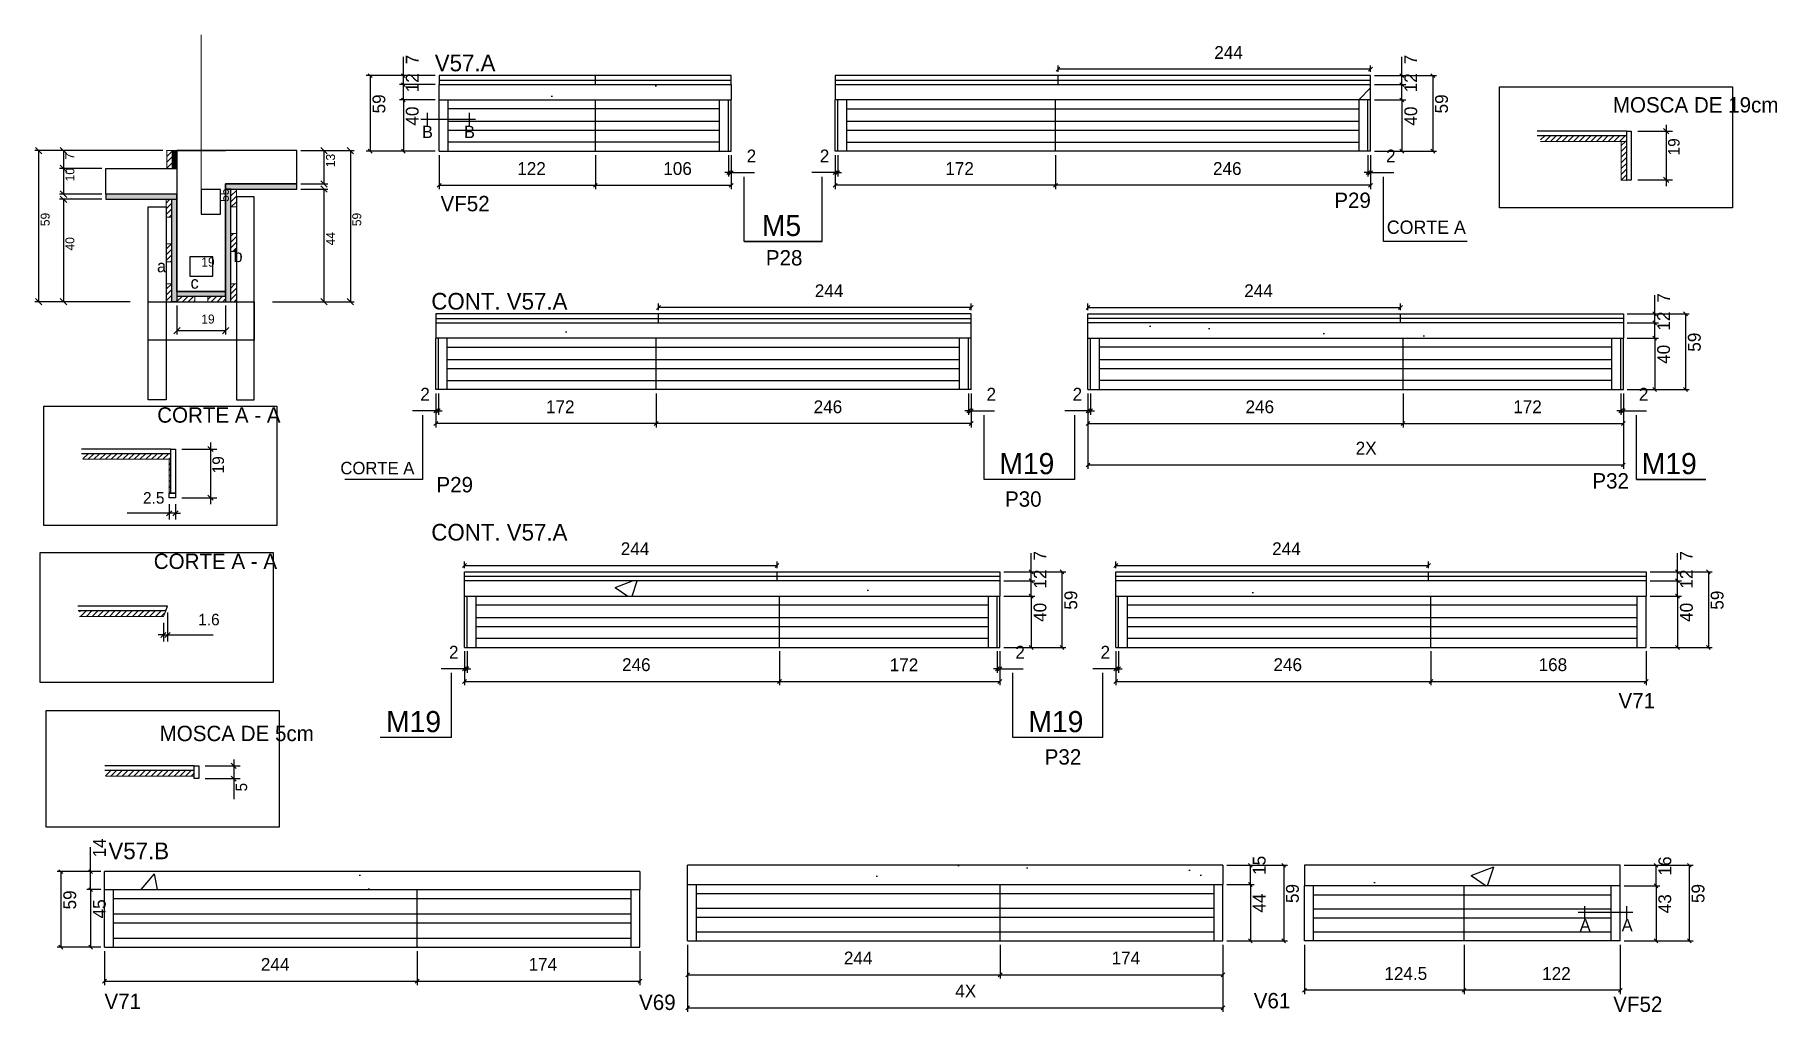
# Model space of a CAD drawing. Header units: metres. Extents: x 4263 to 5623, y 6482 to 7245.
import ezdxf

# ---------------------------------------------------------------- set-up
doc = ezdxf.new("R2010")
doc.units = ezdxf.units.M
for name, color, linetype in [('00 - FELIPE', 7, 'Continuous'), ('5', 7, 'Continuous'), ('CONCRETO', 7, 'Continuous'), ('COTA', 7, 'Continuous'), ('Cota Seção (2x)', 7, 'Continuous'), ('Cotas', 7, 'Continuous'), ('detalhes', 7, 'Continuous'), ('Hachura', 7, 'Continuous'), ('Madeira', 7, 'Continuous'), ('NOMENCLATURA', 7, 'Continuous'), ('Painéis', 7, 'Continuous'), ('SARR_2.2x7', 7, 'Continuous'), ('SARR_3.5x7', 7, 'Continuous'), ('TEXTO PILAR', 7, 'Continuous'), ('Texto Seção', 7, 'Continuous')]:
    doc.layers.add(name, color=color, linetype=linetype)

msp = doc.modelspace()

# ---------------------------------------------------------------- hatches: boundary and pattern name
at = {"layer": 'COTA'}
h = msp.add_hatch(dxfattribs=at)
h.set_pattern_fill('AR-CONC')
h.paths.add_polyline_path([(4806.4, 7205.7), (4578.4, 7205.7), (4578.4, 7193.7), (4806.4, 7193.7), (4806.4, 7205.7)])
h = msp.add_hatch(dxfattribs=at)
h.set_pattern_fill('AR-CONC')
h.paths.add_polyline_path([(4887.6, 7205.7), (5305.6, 7205.7), (5305.6, 7193.7), (4887.6, 7193.7), (4887.6, 7205.7)])
h = msp.add_hatch(dxfattribs=at)
h.set_pattern_fill('AR-CONC')
h.paths.add_polyline_path([(4575.8, 7019.7), (4993.8, 7019.7), (4993.8, 7007.7), (4575.8, 7007.7), (4575.8, 7019.7)])
h = msp.add_hatch(dxfattribs=at)
h.set_pattern_fill('AR-CONC')
h.paths.add_polyline_path([(5503, 7019.7), (5085, 7019.7), (5085, 7007.7), (5503, 7007.7), (5503, 7019.7)])
h = msp.add_hatch(dxfattribs=at)
h.set_pattern_fill('AR-CONC')
h.paths.add_polyline_path([(5016.2, 6818.3), (4598.2, 6818.3), (4598.2, 6806.3), (5016.2, 6806.3), (5016.2, 6818.3)])
h = msp.add_hatch(dxfattribs=at)
h.set_pattern_fill('AR-CONC')
h.paths.add_polyline_path([(5520.8, 6818.3), (5106.8, 6818.3), (5106.8, 6806.3), (5520.8, 6806.3), (5520.8, 6818.3)])
h = msp.add_hatch(dxfattribs=at)
h.set_pattern_fill('AR-CONC')
h.paths.add_polyline_path([(4735.2, 6591.3), (4317.2, 6591.3), (4317.2, 6577.3), (4735.2, 6577.3), (4735.2, 6591.3)])
h = msp.add_hatch(dxfattribs=at)
h.set_pattern_fill('AR-CONC')
h.paths.add_polyline_path([(5190.4, 6596.3), (4772.4, 6596.3), (4772.4, 6581.3), (5190.4, 6581.3), (5190.4, 6596.3)])
h = msp.add_hatch(dxfattribs=at)
h.set_pattern_fill('AR-CONC')
h.paths.add_polyline_path([(5254.1, 6596.3), (5500.6, 6596.3), (5500.6, 6580.3), (5254.1, 6580.3), (5254.1, 6596.3)])
at = {"layer": 'Hachura'}
h = msp.add_hatch(dxfattribs=at)
h.set_pattern_fill('ANSI31')
h.paths.add_polyline_path([(5438.3, 7165.8), (5438.3, 7161.4), (5505.6, 7161.4), (5505.6, 7165.8), (5438.3, 7165.8)])
h = msp.add_hatch(dxfattribs=at)
h.set_pattern_fill('ANSI31')
h.paths.add_polyline_path([(5505.6, 7161.4), (5501.2, 7161.4), (5501.2, 7131), (5505.6, 7131), (5505.6, 7161.4)])
h = msp.add_hatch(dxfattribs=at)
h.set_pattern_fill('ANSI31')
h.paths.add_polyline_path([(4365.7, 7140.2), (4370.1, 7140.2), (4370.1, 7154.2), (4365.7, 7154.2), (4365.7, 7140.2)])
h = msp.add_hatch(color=7, dxfattribs=at)
h.dxf.hatch_style = 1
h.paths.add_polyline_path([(4370.1, 7154.2), (4373.7, 7154.2), (4373.7, 7140.2), (4370.1, 7140.2), (4370.1, 7154.2)])
h = msp.add_hatch(color=7, dxfattribs=at)
h.dxf.hatch_style = 1
h.paths.add_polyline_path([(4467.3, 7124.2), (4467.3, 7128.2), (4411.7, 7128.2), (4411.7, 7124.2), (4467.3, 7124.2)])
h = msp.add_hatch(color=7, dxfattribs=at)
h.dxf.hatch_style = 1
h.paths.add_polyline_path([(4373.7, 7116.2), (4373.7, 7120.2), (4318.1, 7120.2), (4318.1, 7116.2), (4373.7, 7116.2)])
h = msp.add_hatch(dxfattribs=at)
h.set_pattern_fill('ANSI31')
h.paths.add_polyline_path([(4365.3, 7102.2), (4369.7, 7102.2), (4369.7, 7116.2), (4365.3, 7116.2), (4365.3, 7102.2)])
h = msp.add_hatch(color=7, dxfattribs=at)
h.dxf.hatch_style = 1
h.paths.add_polyline_path([(4373.7, 7116.2), (4369.7, 7116.2), (4369.7, 7036.2), (4373.7, 7036.2), (4373.7, 7116.2)])
h = msp.add_hatch(color=7, dxfattribs=at)
h.dxf.hatch_style = 1
h.paths.add_polyline_path([(4415.7, 7124.2), (4411.7, 7124.2), (4411.7, 7036.2), (4415.7, 7036.2), (4415.7, 7124.2)])
h = msp.add_hatch(dxfattribs=at)
h.set_pattern_fill('ANSI31')
h.paths.add_polyline_path([(4420.1, 7110.2), (4415.7, 7110.2), (4415.7, 7124.2), (4420.1, 7124.2), (4420.1, 7110.2)])
h = msp.add_hatch(dxfattribs=at)
h.set_pattern_fill('ANSI31')
h.paths.add_polyline_path([(4420.1, 7075.4), (4415.7, 7075.4), (4415.7, 7089.4), (4420.1, 7089.4), (4420.1, 7075.4)])
h = msp.add_hatch(dxfattribs=at)
h.set_pattern_fill('ANSI31')
h.paths.add_polyline_path([(4365.3, 7067.4), (4369.7, 7067.4), (4369.7, 7081.4), (4365.3, 7081.4), (4365.3, 7067.4)])
h = msp.add_hatch(dxfattribs=at)
h.set_pattern_fill('ANSI31')
h.paths.add_polyline_path([(4365.3, 7036.2), (4369.7, 7036.2), (4369.7, 7050.2), (4365.3, 7050.2), (4365.3, 7036.2)])
h = msp.add_hatch(dxfattribs=at)
h.set_pattern_fill('ANSI31')
h.paths.add_polyline_path([(4420.1, 7036.2), (4415.7, 7036.2), (4415.7, 7050.2), (4420.1, 7050.2), (4420.1, 7036.2)])
h = msp.add_hatch(color=7, dxfattribs=at)
h.dxf.hatch_style = 1
h.paths.add_polyline_path([(4411.7, 7040.6), (4411.7, 7044.2), (4373.7, 7044.2), (4373.7, 7040.6), (4411.7, 7040.6)])
h = msp.add_hatch(dxfattribs=at)
h.set_pattern_fill('ANSI31')
h.paths.add_polyline_path([(4373.7, 7036.2), (4373.7, 7040.6), (4387.7, 7040.6), (4387.7, 7036.2), (4373.7, 7036.2)])
h = msp.add_hatch(dxfattribs=at)
h.set_pattern_fill('ANSI31')
h.paths.add_polyline_path([(4411.7, 7036.2), (4411.7, 7040.6), (4397.7, 7040.6), (4397.7, 7036.2), (4411.7, 7036.2)])
h = msp.add_hatch(dxfattribs=at)
h.set_pattern_fill('ANSI31')
h.paths.add_polyline_path([(4300.3, 6917.6), (4300.3, 6913.2), (4369, 6913.2), (4369, 6917.6), (4300.3, 6917.6)])
h = msp.add_hatch(dxfattribs=at)
h.set_pattern_fill('ANSI31')
h.paths.add_polyline_path([(4369, 6913.2), (4367.6, 6913.2), (4367.6, 6886.8), (4369, 6886.8), (4369, 6913.2)])
h = msp.add_hatch(dxfattribs=at)
h.set_pattern_fill('ANSI31')
h.paths.add_polyline_path([(4364.9, 6794.9), (4363.1, 6790.5), (4297.7, 6790.5), (4297.7, 6794.9), (4364.9, 6794.9)])
h = msp.add_hatch(dxfattribs=at)
h.set_pattern_fill('ANSI31')
h.paths.add_polyline_path([(4317.8, 6670.3), (4317.8, 6665.9), (4387.1, 6665.9), (4387.1, 6670.3), (4317.8, 6670.3)])

# ---------------------------------------------------------------- linework, layer by layer
at = {"layer": '00 - FELIPE', "color": 4, "lineweight": 25}
for p, q in [((5085, 6964.7), (5085, 6905.8)), ((5503, 6964.7), (5503, 6905.8)), ((5085, 6908.8), (5503, 6908.8))]:
    msp.add_line(p, q, dxfattribs=at)
at = {"layer": '00 - FELIPE', "color": 0, "lineweight": 25}
for p, q in [((5086.5, 6910.3), (5083.5, 6907.3)), ((5501.5, 6907.3), (5504.5, 6910.3))]:
    msp.add_line(p, q, dxfattribs=at)
at = {"layer": 'CONCRETO', "color": 251, "lineweight": 25}
msp.add_lwpolyline([(4411.7, 7124.2), (4411.7, 7044.2), (4373.7, 7044.2), (4373.7, 7120.2), (4318.1, 7120.2), (4318.1, 7140.2), (4373.7, 7140.2), (4373.7, 7154.2), (4411.7, 7154.2)], dxfattribs=at)
msp.add_lwpolyline([(4467.3, 7128.2), (4467.3, 7154.2), (4411.7, 7154.2), (4411.7, 7154.2), (4373.7, 7154.2), (4373.7, 7044.2), (4411.7, 7044.2), (4411.7, 7128.2)], close=True, dxfattribs=at)
at = {"layer": 'COTA', "color": 241, "lineweight": 25}
for p, q in [((4578.4, 7193.7), (4578.4, 7205.7)), ((4806.4, 7205.7), (4806.4, 7193.7)), ((4887.6, 7205.7), (4887.6, 7193.7)), ((5305.6, 7193.7), (5305.6, 7205.7)), ((4575.8, 7019.7), (4575.8, 7007.7)), ((4993.8, 7007.7), (4993.8, 7019.7)), ((5085, 7007.7), (5085, 7019.7)), ((5503, 7019.7), (5503, 7007.7)), ((4598.2, 6806.3), (4598.2, 6818.3)), ((5016.2, 6818.3), (5016.2, 6806.3)), ((5106.8, 6806.3), (5106.8, 6818.3)), ((5520.8, 6818.3), (5520.8, 6806.3)), ((4317.2, 6577.3), (4317.2, 6591.3)), ((4735.2, 6591.3), (4317.2, 6591.3)), ((4735.2, 6591.3), (4735.2, 6577.3)), ((4772.4, 6581.3), (4772.4, 6596.3)), ((5190.4, 6596.3), (4772.4, 6596.3)), ((5190.4, 6596.3), (5190.4, 6581.3)), ((5254.1, 6596.3), (5254.1, 6580.3)), ((5500.6, 6596.3), (5254.1, 6596.3)), ((5500.6, 6580.3), (5500.6, 6596.3))]:
    msp.add_line(p, q, dxfattribs=at)
at = {"layer": 'COTA', "color": 4, "lineweight": 25}
for p, q in [((5514.2, 7169.4), (5541.4, 7169.4)), ((5536.4, 7174.4), (5536.4, 7126.4)), ((4362.7, 7154.2), (4262.8, 7154.2)), ((4265.8, 7036.2), (4265.8, 7154.2)), ((4362.7, 7154.2), (4282.1, 7154.2)), ((4285.1, 7154.2), (4285.1, 7140.2)), ((4470.3, 7154.2), (4491.6, 7154.2)), ((4470.3, 7154.2), (4512.1, 7154.2)), ((4488.6, 7128.2), (4488.6, 7154.2)), ((4509.1, 7154.2), (4509.1, 7036.2)), ((4578.4, 7150.7), (4578.4, 7124.1)), ((4700.4, 7150.7), (4700.4, 7124.1)), ((4700.4, 7150.7), (4700.4, 7124.1)), ((4804.4, 7150.7), (4804.4, 7134)), ((4806.4, 7150.7), (4806.4, 7124.1)), ((4806.4, 7150.7), (4806.4, 7134)), ((4887.6, 7150.7), (4887.6, 7124.1)), ((4887.6, 7150.7), (4887.6, 7134)), ((4889.6, 7150.7), (4889.6, 7134)), ((5059.6, 7150.7), (5059.6, 7124.1)), ((5059.6, 7150.7), (5059.6, 7124.1)), ((5303.6, 7150.7), (5303.6, 7134)), ((5305.6, 7150.7), (5305.6, 7124.1)), ((5305.6, 7150.7), (5305.6, 7134)), ((4315.1, 7140.2), (4282.1, 7140.2)), ((4315.1, 7140.2), (4282.1, 7140.2)), ((4285.1, 7140.2), (4285.1, 7120.2)), ((4470.3, 7128.2), (4491.6, 7128.2)), ((4804.4, 7137), (4801.4, 7137)), ((4804.4, 7137), (4806.4, 7137)), ((4806.4, 7137), (4824.5, 7137)), ((4887.6, 7137), (4869.5, 7137)), ((4889.6, 7137), (4887.6, 7137)), ((4889.6, 7137), (4892.6, 7137)), ((5303.6, 7137), (5300.6, 7137)), ((5303.6, 7137), (5305.6, 7137)), ((5305.6, 7137), (5323.7, 7137)), ((5514.2, 7131.4), (5541.4, 7131.4)), ((4315.1, 7120.2), (4282.1, 7120.2)), ((4315.1, 7116.2), (4282.1, 7116.2)), ((4285.1, 7116.2), (4285.1, 7036.2)), ((4470.3, 7124.2), (4491.6, 7124.2)), ((4488.6, 7036.2), (4488.6, 7124.2)), ((4578.4, 7127.1), (4700.4, 7127.1)), ((4700.4, 7127.1), (4806.4, 7127.1)), ((5059.6, 7127.1), (4887.6, 7127.1)), ((5305.6, 7127.1), (5059.6, 7127.1)), ((4337.1, 7036.2), (4262.8, 7036.2)), ((4337.1, 7036.2), (4282.1, 7036.2)), ((4373.7, 7033.2), (4373.7, 7010.7)), ((4411.7, 7033.2), (4411.7, 7010.7)), ((4448.3, 7036.2), (4491.6, 7036.2)), ((4473, 7036.2), (4512.1, 7036.2)), ((4373.7, 7013.7), (4411.7, 7013.7)), ((4575.8, 6964.7), (4575.8, 6938.1)), ((4575.8, 6964.7), (4575.8, 6948)), ((4577.8, 6964.7), (4577.8, 6948)), ((4747.8, 6964.7), (4747.8, 6938.1)), ((4747.8, 6964.7), (4747.8, 6938.1)), ((4991.8, 6964.7), (4991.8, 6948)), ((4993.8, 6964.7), (4993.8, 6938.1)), ((4993.8, 6964.7), (4993.8, 6948)), ((5085, 6964.7), (5085, 6938.1)), ((5085, 6964.7), (5085, 6948)), ((5087, 6964.7), (5087, 6948)), ((5331, 6964.7), (5331, 6938.1)), ((5331, 6964.7), (5331, 6938.1)), ((5501, 6964.7), (5501, 6948)), ((5503, 6964.7), (5503, 6938.1)), ((5503, 6964.7), (5503, 6948)), ((4575.8, 6951), (4557.6, 6951)), ((4577.8, 6951), (4575.8, 6951)), ((4747.8, 6941.1), (4575.8, 6941.1)), ((4577.8, 6951), (4580.8, 6951)), ((4993.8, 6941.1), (4747.8, 6941.1)), ((4991.8, 6951), (4988.8, 6951)), ((4991.8, 6951), (4993.8, 6951)), ((4993.8, 6951), (5011.9, 6951)), ((5085, 6951), (5066.9, 6951)), ((5087, 6951), (5085, 6951)), ((5085, 6941.1), (5331, 6941.1)), ((5087, 6951), (5090, 6951)), ((5331, 6941.1), (5503, 6941.1)), ((5501, 6951), (5498, 6951)), ((5501, 6951), (5503, 6951)), ((5503, 6951), (5521.1, 6951)), ((4399.9, 6926.2), (4399.9, 6878.2)), ((4377.6, 6921.2), (4404.9, 6921.2)), ((4367.6, 6871.1), (4334.8, 6871.1)), ((4367.6, 6878.2), (4367.6, 6866.1)), ((4372.6, 6871.1), (4367.6, 6871.1)), ((4372.6, 6878.2), (4372.6, 6866.1)), ((4372.6, 6871.1), (4376.6, 6871.1)), ((4377.6, 6883.2), (4404.9, 6883.2)), ((4366.3, 6793.5), (4366.3, 6771.1)), ((4363.1, 6776.1), (4359.1, 6776.1)), ((4363.1, 6785.5), (4363.1, 6771.1)), ((4363.1, 6776.1), (4366.3, 6776.1)), ((4366.3, 6776.1), (4402.1, 6776.1)), ((4598.2, 6763.3), (4598.2, 6736.8)), ((4598.2, 6763.3), (4598.2, 6746.6)), ((4600.2, 6763.3), (4600.2, 6746.6)), ((4844.2, 6763.3), (4844.2, 6736.8)), ((4844.2, 6763.3), (4844.2, 6736.8)), ((5014.2, 6763.3), (5014.2, 6746.6)), ((5016.2, 6763.3), (5016.2, 6736.8)), ((5016.2, 6763.3), (5016.2, 6746.6)), ((5106.8, 6763.3), (5106.8, 6736.8)), ((5106.8, 6763.3), (5106.8, 6746.6)), ((5108.8, 6763.3), (5108.8, 6746.6)), ((5352.8, 6763.3), (5352.8, 6736.8)), ((5352.8, 6763.3), (5352.8, 6736.8)), ((5520.8, 6763.3), (5520.8, 6736.8)), ((4598.2, 6749.6), (4580.1, 6749.6)), ((4600.2, 6749.6), (4598.2, 6749.6)), ((4600.2, 6749.6), (4603.2, 6749.6)), ((5014.2, 6749.6), (5011.2, 6749.6)), ((5014.2, 6749.6), (5016.2, 6749.6)), ((5016.2, 6749.6), (5034.3, 6749.6)), ((5106.8, 6749.6), (5088.7, 6749.6)), ((5108.8, 6749.6), (5106.8, 6749.6)), ((5108.8, 6749.6), (5111.8, 6749.6)), ((4598.2, 6739.8), (4844.2, 6739.8)), ((4844.2, 6739.8), (5016.2, 6739.8)), ((5106.8, 6739.8), (5352.8, 6739.8)), ((5352.8, 6739.8), (5520.8, 6739.8)), ((4395.7, 6673.9), (4423, 6673.9)), ((4418, 6678.9), (4418, 6663.9)), ((4395.7, 6663.9), (4423, 6663.9)), ((4418, 6663.9), (4418, 6647.9)), ((4772.4, 6534.3), (4772.4, 6507.8)), ((5016.4, 6534.3), (5016.4, 6507.8)), ((5016.4, 6534.3), (5016.4, 6507.8)), ((5190.4, 6534.3), (5190.4, 6507.8)), ((5254.1, 6534.3), (5254.1, 6495.7)), ((5378.6, 6534.3), (5378.6, 6495.7)), ((5378.6, 6534.3), (5378.6, 6495.7)), ((5500.6, 6534.3), (5500.6, 6495.7)), ((4317.2, 6529.3), (4317.2, 6502.8)), ((4561.2, 6529.3), (4561.2, 6502.8)), ((4561.2, 6529.3), (4561.2, 6502.8)), ((4735.2, 6529.3), (4735.2, 6502.8)), ((4317.2, 6505.8), (4561.2, 6505.8)), ((4561.2, 6505.8), (4735.2, 6505.8)), ((4772.4, 6510.8), (5016.4, 6510.8)), ((5016.4, 6510.8), (5190.4, 6510.8)), ((5378.6, 6498.7), (5254.1, 6498.7)), ((5500.6, 6498.7), (5378.6, 6498.7))]:
    msp.add_line(p, q, dxfattribs=at)
at = {"layer": 'COTA', "color": 0, "lineweight": 25}
for p, q in [((4579.9, 7128.6), (4576.9, 7125.6)), ((4698.9, 7125.6), (4701.9, 7128.6)), ((4701.9, 7128.6), (4698.9, 7125.6)), ((4802.9, 7135.5), (4805.9, 7138.5)), ((4807.9, 7138.5), (4804.9, 7135.5)), ((4804.9, 7125.6), (4807.9, 7128.6)), ((4886.1, 7135.5), (4889.1, 7138.5)), ((4889.1, 7128.6), (4886.1, 7125.6)), ((4891.1, 7138.5), (4888.1, 7135.5)), ((5061.1, 7128.6), (5058.1, 7125.6)), ((5058.1, 7125.6), (5061.1, 7128.6)), ((5302.1, 7135.5), (5305.1, 7138.5)), ((5307.1, 7138.5), (5304.1, 7135.5)), ((5304.1, 7125.6), (5307.1, 7128.6)), ((4574.3, 6949.5), (4577.3, 6952.5)), ((4579.3, 6952.5), (4576.3, 6949.5)), ((4990.3, 6949.5), (4993.3, 6952.5)), ((4995.3, 6952.5), (4992.3, 6949.5)), ((5083.5, 6949.5), (5086.5, 6952.5)), ((5088.5, 6952.5), (5085.5, 6949.5)), ((5499.5, 6949.5), (5502.5, 6952.5)), ((5504.5, 6952.5), (5501.5, 6949.5)), ((4577.3, 6942.6), (4574.3, 6939.6)), ((4749.3, 6942.6), (4746.3, 6939.6)), ((4746.3, 6939.6), (4749.3, 6942.6)), ((4992.3, 6939.6), (4995.3, 6942.6)), ((5086.5, 6942.6), (5083.5, 6939.6)), ((5329.5, 6939.6), (5332.5, 6942.6)), ((5332.5, 6942.6), (5329.5, 6939.6)), ((5501.5, 6939.6), (5504.5, 6942.6)), ((4596.7, 6748.1), (4599.7, 6751.1)), ((4601.7, 6751.1), (4598.7, 6748.1)), ((5012.7, 6748.1), (5015.7, 6751.1)), ((5017.7, 6751.1), (5014.7, 6748.1)), ((5105.3, 6748.1), (5108.3, 6751.1)), ((5110.3, 6751.1), (5107.3, 6748.1)), ((4599.7, 6741.3), (4596.7, 6738.3)), ((4842.7, 6738.3), (4845.7, 6741.3)), ((4845.7, 6741.3), (4842.7, 6738.3)), ((5014.7, 6738.3), (5017.7, 6741.3)), ((5108.3, 6741.3), (5105.3, 6738.3)), ((5351.3, 6738.3), (5354.3, 6741.3)), ((5354.3, 6741.3), (5351.3, 6738.3)), ((5519.3, 6738.3), (5522.3, 6741.3)), ((4318.7, 6507.3), (4315.7, 6504.3)), ((4559.7, 6504.3), (4562.7, 6507.3)), ((4562.7, 6507.3), (4559.7, 6504.3)), ((4733.7, 6504.3), (4736.7, 6507.3)), ((4773.9, 6512.3), (4770.9, 6509.3)), ((5014.9, 6509.3), (5017.9, 6512.3)), ((5017.9, 6512.3), (5014.9, 6509.3)), ((5188.9, 6509.3), (5191.9, 6512.3)), ((5255.6, 6500.2), (5252.6, 6497.2)), ((5380.1, 6500.2), (5377.1, 6497.2)), ((5377.1, 6497.2), (5380.1, 6500.2)), ((5499.1, 6497.2), (5502.1, 6500.2))]:
    msp.add_line(p, q, dxfattribs=at)
for points in [[(5538.4, 7167.4), (5534.4, 7171.4)], [(4268.3, 7151.7), (4263.3, 7156.7)], [(4287.6, 7151.7), (4282.6, 7156.7)], [(4491.1, 7151.7), (4486.1, 7156.7)], [(4511.6, 7151.7), (4506.6, 7156.7)], [(4287.6, 7137.7), (4282.6, 7142.7)], [(4282.6, 7142.7), (4287.6, 7137.7)], [(4486.1, 7130.7), (4491.1, 7125.7)], [(5534.4, 7133.4), (5538.4, 7129.4)], [(4282.6, 7122.7), (4287.6, 7117.7)], [(4287.6, 7113.7), (4282.6, 7118.7)], [(4491.1, 7121.7), (4486.1, 7126.7)], [(4263.3, 7038.7), (4268.3, 7033.7)], [(4282.6, 7038.7), (4287.6, 7033.7)], [(4486.1, 7038.7), (4491.1, 7033.7)], [(4506.6, 7038.7), (4511.6, 7033.7)], [(4376.2, 7016.2), (4371.2, 7011.2)], [(4409.2, 7011.2), (4414.2, 7016.2)], [(4401.9, 6919.2), (4397.9, 6923.2)], [(4397.9, 6885.2), (4401.9, 6881.2)], [(4365.6, 6869.1), (4369.6, 6873.1)], [(4374.6, 6873.1), (4370.6, 6869.1)], [(4361.1, 6774.1), (4365.1, 6778.1)], [(4368.3, 6778.1), (4364.3, 6774.1)], [(4420, 6671.9), (4416, 6675.9)], [(4416, 6665.9), (4420, 6661.9)]]:
    msp.add_lwpolyline(points, dxfattribs=at)
at = {"layer": 'Cota Seção (2x)', "color": 180, "lineweight": 25}
for p, q in [((4407.7, 7123.8), (4392.7, 7123.8)), ((4392.7, 7123.8), (4392.7, 7104.5)), ((4407.7, 7104.5), (4407.7, 7123.8)), ((4392.7, 7104.5), (4407.7, 7104.5)), ((4401.7, 7071.2), (4383.7, 7071.2)), ((4383.7, 7071.2), (4383.7, 7056.2)), ((4401.7, 7056.2), (4401.7, 7071.2)), ((4383.7, 7056.2), (4401.7, 7056.2))]:
    msp.add_line(p, q, dxfattribs=at)
at = {"layer": 'Cotas', "color": 1, "lineweight": 25}
for points in [[(5406.2, 7203.9), (5588.2, 7203.9), (5588.2, 7109.4), (5406.2, 7109.4)], [(4269.7, 6954.6), (4451.6, 6954.6), (4451.6, 6861.5), (4269.7, 6861.5)], [(4267, 6840.4), (4448.9, 6840.4), (4448.9, 6738.9), (4267, 6738.9)], [(4271.6, 6717), (4453.5, 6717), (4453.5, 6626), (4271.6, 6626)]]:
    msp.add_lwpolyline(points, close=True, dxfattribs=at)
at = {"layer": 'Madeira', "color": 126, "lineweight": 18}
for p, q in [((5438.3, 7165.8), (5505.6, 7165.8)), ((5505.6, 7161.4), (5438.3, 7161.4)), ((5505.6, 7165.8), (5505.6, 7161.4)), ((4300.3, 6917.6), (4369, 6917.6)), ((4369, 6913.2), (4300.3, 6913.2)), ((4369, 6917.6), (4369, 6913.2)), ((4297.7, 6794.9), (4364.9, 6794.9)), ((4363.1, 6790.5), (4297.7, 6790.5)), ((4364.9, 6794.9), (4363.1, 6790.5)), ((4317.8, 6670.3), (4387.1, 6670.3)), ((4387.1, 6665.9), (4317.8, 6665.9)), ((4387.1, 6670.3), (4387.1, 6665.9))]:
    msp.add_line(p, q, dxfattribs=at)
for points in [[(5505.6, 7161.4), (5505.6, 7131), (5501.2, 7131), (5501.2, 7161.4)], [(4365.7, 7140.2), (4370.1, 7140.2), (4370.1, 7154.2), (4365.7, 7154.2)], [(4365.3, 7102.2), (4369.7, 7102.2), (4369.7, 7116.2), (4365.3, 7116.2)], [(4420.1, 7110.2), (4415.7, 7110.2), (4415.7, 7124.2), (4420.1, 7124.2)], [(4420.1, 7075.4), (4415.7, 7075.4), (4415.7, 7089.4), (4420.1, 7089.4)], [(4365.3, 7067.4), (4369.7, 7067.4), (4369.7, 7081.4), (4365.3, 7081.4)], [(4365.3, 7036.2), (4369.7, 7036.2), (4369.7, 7050.2), (4365.3, 7050.2)], [(4420.1, 7036.2), (4415.7, 7036.2), (4415.7, 7050.2), (4420.1, 7050.2)], [(4373.7, 7036.2), (4373.7, 7040.6), (4387.7, 7040.6), (4387.7, 7036.2)], [(4411.7, 7036.2), (4411.7, 7040.6), (4397.7, 7040.6), (4397.7, 7036.2)], [(4369, 6913.2), (4369, 6886.8), (4367.6, 6886.8), (4367.6, 6913.2)]]:
    msp.add_lwpolyline(points, close=True, dxfattribs=at)
at = {"layer": 'NOMENCLATURA', "color": 7, "lineweight": 25}
for p, q in [((4569, 7183.6), (4569, 7173.7)), ((4601.8, 7183.6), (4601.8, 7173.7)), ((4564, 7178.6), (4606.8, 7178.6)), ((4816.6, 7083.3), (4816.6, 7133.7)), ((4877.4, 7083.3), (4877.4, 7133.7)), ((5315.8, 7083.3), (5315.8, 7133.7)), ((4877.4, 7083.3), (4816.6, 7083.3)), ((4816.6, 7083.3), (4877.4, 7083.3)), ((5381, 7083.3), (5315.8, 7083.3)), ((4565.6, 6897.4), (4565.6, 6947.7)), ((5004, 6897.4), (5004, 6947.7)), ((5074.8, 6897.4), (5074.8, 6947.7)), ((5513.2, 6897.4), (5513.2, 6947.7)), ((4565.6, 6897.4), (4504.7, 6897.4)), ((5074.8, 6897.4), (5004, 6897.4)), ((5513.2, 6897.4), (5567.4, 6897.4)), ((5567.4, 6897.4), (5513.2, 6897.4)), ((4588, 6696), (4588, 6746.4)), ((5026.4, 6696), (5026.4, 6746.4)), ((5096.6, 6696), (5096.6, 6746.4)), ((4588, 6696), (4532.3, 6696)), ((5096.6, 6696), (5026.4, 6696)), ((5510.5, 6559.4), (5467.7, 6559.4)), ((5472.7, 6564.4), (5472.7, 6554.4)), ((5505.5, 6564.4), (5505.5, 6554.4))]:
    msp.add_line(p, q, dxfattribs=at)
at = {"layer": 'Painéis', "color": 4, "lineweight": 25}
for p, q in [((4550.5, 7212.7), (4550.5, 7227.4)), ((5330.1, 7212.7), (5330.1, 7227.4)), ((4575.4, 7212.7), (4521.5, 7212.7)), ((4524.5, 7212.7), (4524.5, 7153.7)), ((4575.4, 7212.7), (4547.5, 7212.7)), ((4550.5, 7205.7), (4550.5, 7212.7)), ((5061.6, 7215.7), (5061.6, 7220.7)), ((5305.6, 7217.7), (5061.6, 7217.7)), ((5305.6, 7215.7), (5305.6, 7220.7)), ((5308.6, 7212.7), (5333.1, 7212.7)), ((5308.6, 7212.7), (5357.2, 7212.7)), ((5330.1, 7205.7), (5330.1, 7212.7)), ((5354.2, 7212.7), (5354.2, 7153.7)), ((4575.4, 7205.7), (4547.5, 7205.7)), ((4575.4, 7205.7), (4547.5, 7205.7)), ((4550.5, 7193.7), (4550.5, 7205.7)), ((5308.6, 7205.7), (5333.1, 7205.7)), ((5308.6, 7205.7), (5333.1, 7205.7)), ((5330.1, 7193.7), (5330.1, 7205.7)), ((4575.4, 7193.7), (4547.5, 7193.7)), ((4575.4, 7193.7), (4547.5, 7193.7)), ((4550.5, 7193.7), (4550.5, 7153.7)), ((5308.6, 7193.7), (5333.1, 7193.7)), ((5308.6, 7193.7), (5333.1, 7193.7)), ((5330.1, 7193.7), (5330.1, 7153.7)), ((4575.4, 7153.7), (4521.5, 7153.7)), ((4575.4, 7153.7), (4547.5, 7153.7)), ((5308.6, 7153.7), (5333.1, 7153.7)), ((5308.6, 7153.7), (5357.2, 7153.7)), ((4749.7, 7029.7), (4749.7, 7034.7)), ((4993.8, 7029.7), (4993.8, 7034.7)), ((5085, 7029.7), (5085, 7034.7)), ((5329, 7029.7), (5329, 7034.7)), ((5527.5, 7026.7), (5527.5, 7041.4)), ((4993.8, 7031.7), (4749.7, 7031.7)), ((5085, 7031.7), (5329, 7031.7)), ((5506, 7026.7), (5530.5, 7026.7)), ((5506, 7026.7), (5554.5, 7026.7)), ((5506, 7019.7), (5530.5, 7019.7)), ((5506, 7019.7), (5530.5, 7019.7)), ((5527.5, 7019.7), (5527.5, 7026.7)), ((5527.5, 7007.7), (5527.5, 7019.7)), ((5551.5, 7026.7), (5551.5, 6967.7)), ((5506, 7007.7), (5530.5, 7007.7)), ((5506, 7007.7), (5530.5, 7007.7)), ((5527.5, 7007.7), (5527.5, 6967.7)), ((5506, 6967.7), (5530.5, 6967.7)), ((5506, 6967.7), (5554.5, 6967.7)), ((4598.2, 6828.3), (4598.2, 6833.3)), ((4598.2, 6830.3), (4842.2, 6830.3)), ((4842.2, 6828.3), (4842.2, 6833.3)), ((5040.6, 6825.3), (5040.6, 6840)), ((5106.8, 6828.3), (5106.8, 6833.3)), ((5106.8, 6830.3), (5350.8, 6830.3)), ((5350.8, 6828.3), (5350.8, 6833.3)), ((5545.3, 6825.3), (5545.3, 6840)), ((5019.2, 6825.3), (5043.6, 6825.3)), ((5019.2, 6825.3), (5067.7, 6825.3)), ((5019.2, 6818.3), (5043.6, 6818.3)), ((5019.2, 6818.3), (5043.6, 6818.3)), ((5040.6, 6818.3), (5040.6, 6825.3)), ((5040.6, 6806.3), (5040.6, 6818.3)), ((5064.7, 6825.3), (5064.7, 6766.3)), ((5523.8, 6825.3), (5548.3, 6825.3)), ((5523.8, 6825.3), (5572.4, 6825.3)), ((5523.8, 6818.3), (5548.3, 6818.3)), ((5523.8, 6818.3), (5548.3, 6818.3)), ((5545.3, 6818.3), (5545.3, 6825.3)), ((5545.3, 6806.3), (5545.3, 6818.3)), ((5569.4, 6825.3), (5569.4, 6766.3)), ((5019.2, 6806.3), (5043.6, 6806.3)), ((5019.2, 6806.3), (5043.6, 6806.3)), ((5040.6, 6806.3), (5040.6, 6766.3)), ((5523.8, 6806.3), (5548.3, 6806.3)), ((5523.8, 6806.3), (5548.3, 6806.3)), ((5545.3, 6806.3), (5545.3, 6766.3)), ((5019.2, 6766.3), (5043.6, 6766.3)), ((5019.2, 6766.3), (5067.7, 6766.3)), ((5523.8, 6766.3), (5548.3, 6766.3)), ((5523.8, 6766.3), (5572.4, 6766.3)), ((4306.3, 6591.3), (4306.3, 6610.5)), ((4314.2, 6591.3), (4280.1, 6591.3)), ((4283.1, 6591.3), (4283.1, 6532.3)), ((4314.2, 6591.3), (4303.3, 6591.3)), ((4306.3, 6577.3), (4306.3, 6591.3)), ((5193.4, 6596.3), (5214.8, 6596.3)), ((5193.4, 6596.3), (5240.8, 6596.3)), ((5211.8, 6581.3), (5211.8, 6596.3)), ((5237.8, 6596.3), (5237.8, 6537.3)), ((5503.6, 6596.3), (5531.5, 6596.3)), ((5503.6, 6596.3), (5557.5, 6596.3)), ((5528.5, 6580.3), (5528.5, 6596.3)), ((5554.5, 6596.3), (5554.5, 6537.3)), ((4314.2, 6577.3), (4303.3, 6577.3)), ((4314.2, 6577.3), (4303.3, 6577.3)), ((4306.3, 6577.3), (4306.3, 6532.3)), ((5193.4, 6581.3), (5214.8, 6581.3)), ((5193.4, 6581.3), (5214.8, 6581.3)), ((5211.8, 6581.3), (5211.8, 6537.3)), ((5503.6, 6580.3), (5531.5, 6580.3)), ((5503.6, 6580.3), (5531.5, 6580.3)), ((5528.5, 6580.3), (5528.5, 6537.3)), ((4314.2, 6532.3), (4280.1, 6532.3)), ((4314.2, 6532.3), (4303.3, 6532.3)), ((4772.4, 6534.3), (4772.4, 6482)), ((5190.4, 6534.3), (5190.4, 6482)), ((5193.4, 6537.3), (5214.8, 6537.3)), ((5193.4, 6537.3), (5240.8, 6537.3)), ((5503.6, 6537.3), (5531.5, 6537.3)), ((5503.6, 6537.3), (5557.5, 6537.3)), ((4772.4, 6485), (5190.4, 6485))]:
    msp.add_line(p, q, dxfattribs=at)
at = {"layer": 'Painéis', "color": 0, "lineweight": 25}
for p, q in [((4526, 7211.2), (4523, 7214.2)), ((4552, 7211.2), (4549, 7214.2)), ((5063.1, 7219.2), (5060.1, 7216.2)), ((5304.1, 7216.2), (5307.1, 7219.2)), ((5331.6, 7211.2), (5328.6, 7214.2)), ((5355.7, 7211.2), (5352.7, 7214.2)), ((4552, 7204.2), (4549, 7207.2)), ((4549, 7207.2), (4552, 7204.2)), ((5331.6, 7204.2), (5328.6, 7207.2)), ((5328.6, 7207.2), (5331.6, 7204.2)), ((4552, 7192.2), (4549, 7195.2)), ((4549, 7195.2), (4552, 7192.2)), ((5331.6, 7192.2), (5328.6, 7195.2)), ((5328.6, 7195.2), (5331.6, 7192.2)), ((4523, 7155.2), (4526, 7152.2)), ((4549, 7155.2), (4552, 7152.2)), ((5328.6, 7155.2), (5331.6, 7152.2)), ((5352.7, 7155.2), (5355.7, 7152.2)), ((4751.2, 7033.2), (4748.2, 7030.2)), ((4992.3, 7030.2), (4995.3, 7033.2)), ((5086.5, 7033.2), (5083.5, 7030.2)), ((5327.5, 7030.2), (5330.5, 7033.2)), ((5529, 7025.2), (5526, 7028.2)), ((5529, 7018.2), (5526, 7021.2)), ((5526, 7021.2), (5529, 7018.2)), ((5553, 7025.2), (5550, 7028.2)), ((5529, 7006.2), (5526, 7009.2)), ((5526, 7009.2), (5529, 7006.2)), ((5526, 6969.2), (5529, 6966.2)), ((5550, 6969.2), (5553, 6966.2)), ((4599.7, 6831.8), (4596.7, 6828.8)), ((4840.7, 6828.8), (4843.7, 6831.8)), ((5108.3, 6831.8), (5105.3, 6828.8)), ((5349.3, 6828.8), (5352.3, 6831.8)), ((5042.1, 6823.8), (5039.1, 6826.8)), ((5042.1, 6816.8), (5039.1, 6819.8)), ((5039.1, 6819.8), (5042.1, 6816.8)), ((5066.2, 6823.8), (5063.2, 6826.8)), ((5546.8, 6823.8), (5543.8, 6826.8)), ((5546.8, 6816.8), (5543.8, 6819.8)), ((5543.8, 6819.8), (5546.8, 6816.8)), ((5570.9, 6823.8), (5567.9, 6826.8)), ((5042.1, 6804.8), (5039.1, 6807.8)), ((5039.1, 6807.8), (5042.1, 6804.8)), ((5546.8, 6804.8), (5543.8, 6807.8)), ((5543.8, 6807.8), (5546.8, 6804.8)), ((5039.1, 6767.8), (5042.1, 6764.8)), ((5063.2, 6767.8), (5066.2, 6764.8)), ((5543.8, 6767.8), (5546.8, 6764.8)), ((5567.9, 6767.8), (5570.9, 6764.8)), ((5213.3, 6594.8), (5210.3, 6597.8)), ((5239.3, 6594.8), (5236.3, 6597.8)), ((5530, 6594.8), (5527, 6597.8)), ((5556, 6594.8), (5553, 6597.8)), ((4284.6, 6589.8), (4281.6, 6592.8)), ((4307.8, 6589.8), (4304.8, 6592.8)), ((4304.8, 6578.8), (4307.8, 6575.8)), ((4307.8, 6575.8), (4304.8, 6578.8)), ((5213.3, 6579.8), (5210.3, 6582.8)), ((5210.3, 6582.8), (5213.3, 6579.8)), ((5530, 6578.8), (5527, 6581.8)), ((5527, 6581.8), (5530, 6578.8)), ((4281.6, 6533.8), (4284.6, 6530.8)), ((4304.8, 6533.8), (4307.8, 6530.8)), ((5210.3, 6538.8), (5213.3, 6535.8)), ((5236.3, 6538.8), (5239.3, 6535.8)), ((5527, 6538.8), (5530, 6535.8)), ((5553, 6538.8), (5556, 6535.8)), ((4773.9, 6486.5), (4770.9, 6483.5)), ((5188.9, 6483.5), (5191.9, 6486.5))]:
    msp.add_line(p, q, dxfattribs=at)
at = {"layer": 'Painéis', "color": 200, "lineweight": 25}
for p, q in [((4700.4, 7205.7), (4700.4, 7212.7)), ((5061.6, 7205.7), (5061.6, 7212.7)), ((4578.4, 7193.7), (4806.4, 7193.7)), ((4578.4, 7153.7), (4578.4, 7193.7)), ((4700.4, 7153.7), (4700.4, 7193.7)), ((4804.4, 7153.7), (4804.4, 7193.7)), ((4806.4, 7153.7), (4806.4, 7193.7)), ((5305.6, 7193.7), (4887.6, 7193.7)), ((4887.6, 7153.7), (4887.6, 7193.7)), ((4889.6, 7153.7), (4889.6, 7193.7)), ((5059.6, 7153.7), (5059.6, 7193.7)), ((5303.6, 7153.7), (5303.6, 7193.7)), ((5305.6, 7153.7), (5305.6, 7193.7)), ((5505.6, 7169.4), (5435.7, 7169.4)), ((5505.6, 7165.8), (5435.7, 7165.8)), ((4578.4, 7153.7), (4806.4, 7153.7)), ((5305.6, 7153.7), (4887.6, 7153.7)), ((4749.7, 7019.7), (4749.7, 7026.7)), ((5329, 7019.7), (5329, 7026.7)), ((4993.8, 7007.7), (4575.8, 7007.7)), ((4575.8, 6967.7), (4575.8, 7007.7)), ((4577.8, 6967.7), (4577.8, 7007.7)), ((4747.8, 6967.7), (4747.8, 7007.7)), ((4991.8, 6967.7), (4991.8, 7007.7)), ((4993.8, 6967.7), (4993.8, 7007.7)), ((5085, 7007.7), (5503, 7007.7)), ((5085, 6967.7), (5085, 7007.7)), ((5087, 6967.7), (5087, 7007.7)), ((5331, 6967.7), (5331, 7007.7)), ((5501, 6967.7), (5501, 7007.7)), ((5503, 6967.7), (5503, 7007.7)), ((4993.8, 6967.7), (4575.8, 6967.7)), ((5085, 6967.7), (5503, 6967.7)), ((4369, 6921.2), (4299.2, 6921.2)), ((4369, 6917.6), (4299.2, 6917.6)), ((4842.2, 6818.3), (4842.2, 6825.3)), ((5350.8, 6818.3), (5350.8, 6825.3)), ((4598.2, 6806.3), (5016.2, 6806.3)), ((4598.2, 6766.3), (4598.2, 6806.3)), ((4600.2, 6766.3), (4600.2, 6806.3)), ((4844.2, 6766.3), (4844.2, 6806.3)), ((5014.2, 6766.3), (5014.2, 6806.3)), ((5016.2, 6766.3), (5016.2, 6806.3)), ((5106.8, 6806.3), (5520.8, 6806.3)), ((5106.8, 6766.3), (5106.8, 6806.3)), ((5108.8, 6766.3), (5108.8, 6806.3)), ((5352.8, 6766.3), (5352.8, 6806.3)), ((5520.8, 6766.3), (5520.8, 6806.3)), ((4366.3, 6798.5), (4296.4, 6798.5)), ((4364.9, 6794.9), (4296.5, 6794.9)), ((4364.9, 6794.9), (4366.3, 6798.5)), ((4598.2, 6766.3), (5016.2, 6766.3)), ((5106.8, 6766.3), (5520.8, 6766.3)), ((4387.1, 6673.9), (4317.3, 6673.9)), ((4387.1, 6670.3), (4317.3, 6670.3)), ((4317.2, 6577.3), (4735.2, 6577.3)), ((4317.2, 6532.3), (4317.2, 6577.3)), ((4561.2, 6532.3), (4561.2, 6577.3)), ((4735.2, 6532.3), (4735.2, 6577.3)), ((4772.4, 6581.3), (5190.4, 6581.3)), ((4772.4, 6537.3), (4772.4, 6581.3)), ((5016.4, 6537.3), (5016.4, 6581.3)), ((5190.4, 6537.3), (5190.4, 6581.3)), ((5500.6, 6580.3), (5254.1, 6580.3)), ((5254.1, 6537.3), (5254.1, 6580.3)), ((5378.6, 6537.3), (5378.6, 6580.3)), ((5500.6, 6537.3), (5500.6, 6580.3)), ((4317.2, 6532.3), (4735.2, 6532.3)), ((4772.4, 6537.3), (5190.4, 6537.3)), ((5500.6, 6537.3), (5254.1, 6537.3))]:
    msp.add_line(p, q, dxfattribs=at)
for points in [[(4578.4, 7205.7), (4806.4, 7205.7), (4806.4, 7212.7), (4578.4, 7212.7)], [(4887.6, 7205.7), (5305.6, 7205.7), (5305.6, 7212.7), (4887.6, 7212.7)], [(5505.6, 7169.4), (5509.2, 7169.4), (5509.2, 7131), (5505.6, 7131)], [(4370.1, 7154.2), (4373.7, 7154.2), (4373.7, 7140.2), (4370.1, 7140.2)], [(4467.3, 7124.2), (4467.3, 7128.2), (4411.7, 7128.2), (4411.7, 7124.2)], [(4373.7, 7116.2), (4373.7, 7120.2), (4318.1, 7120.2), (4318.1, 7116.2)], [(4369.7, 7116.2), (4373.7, 7116.2), (4373.7, 7036.2), (4369.7, 7036.2)], [(4415.7, 7124.2), (4411.7, 7124.2), (4411.7, 7036.2), (4415.7, 7036.2)], [(4411.7, 7040.6), (4411.7, 7044.2), (4373.7, 7044.2), (4373.7, 7040.6)], [(4575.8, 7019.7), (4993.8, 7019.7), (4993.8, 7026.7), (4575.8, 7026.7)], [(5503, 7019.7), (5085, 7019.7), (5085, 7026.7), (5503, 7026.7)], [(4369, 6921.2), (4372.6, 6921.2), (4372.6, 6886.8), (4369, 6886.8)], [(4372.6, 6886.8), (4372.6, 6883.2), (4367.6, 6883.2), (4367.6, 6886.8)], [(5016.2, 6818.3), (4598.2, 6818.3), (4598.2, 6825.3), (5016.2, 6825.3)], [(5520.8, 6818.3), (5106.8, 6818.3), (5106.8, 6825.3), (5520.8, 6825.3)], [(4387.1, 6673.9), (4390.7, 6673.9), (4390.7, 6663.9), (4387.1, 6663.9)]]:
    msp.add_lwpolyline(points, close=True, dxfattribs=at)
at = {"layer": 'SARR_2.2x7', "color": 40, "lineweight": 25}
for p, q in [((4578.4, 7209.2), (4700.4, 7209.2)), ((4700.4, 7209.2), (4806.4, 7209.2)), ((4887.6, 7209.2), (5061.6, 7209.2)), ((5061.6, 7209.2), (5305.6, 7209.2)), ((4585.4, 7153.7), (4585.4, 7193.7)), ((4700.4, 7186.7), (4585.4, 7186.7)), ((4797.4, 7186.7), (4700.4, 7186.7)), ((4797.4, 7153.7), (4797.4, 7193.7)), ((4896.6, 7153.7), (4896.6, 7193.7)), ((4896.6, 7186.7), (5059.6, 7186.7)), ((5059.6, 7186.7), (5296.6, 7186.7)), ((5296.6, 7153.7), (5296.6, 7193.7)), ((4585.4, 7177.2), (4700.4, 7177.2)), ((4585.4, 7170.2), (4700.4, 7170.2)), ((4700.4, 7177.2), (4797.4, 7177.2)), ((4700.4, 7170.2), (4797.4, 7170.2)), ((4896.6, 7177.2), (5059.6, 7177.2)), ((4896.6, 7170.2), (5059.6, 7170.2)), ((5059.6, 7177.2), (5296.6, 7177.2)), ((5059.6, 7170.2), (5296.6, 7170.2)), ((4700.4, 7160.7), (4585.4, 7160.7)), ((4797.4, 7160.7), (4700.4, 7160.7)), ((4896.6, 7160.7), (5059.6, 7160.7)), ((5059.6, 7160.7), (5296.6, 7160.7)), ((4575.8, 7023.2), (4749.7, 7023.2)), ((4749.7, 7023.2), (4993.8, 7023.2)), ((5329, 7023.2), (5085, 7023.2)), ((5503, 7023.2), (5329, 7023.2)), ((4584.8, 6967.7), (4584.8, 7007.7)), ((4984.8, 6967.7), (4984.8, 7007.7)), ((5094, 6967.7), (5094, 7007.7)), ((5494, 6967.7), (5494, 7007.7)), ((4584.8, 7000.7), (4747.8, 7000.7)), ((4747.8, 7000.7), (4984.8, 7000.7)), ((5331, 7000.7), (5094, 7000.7)), ((5494, 7000.7), (5331, 7000.7)), ((4584.8, 6991.2), (4747.8, 6991.2)), ((4584.8, 6984.2), (4747.8, 6984.2)), ((4747.8, 6991.2), (4984.8, 6991.2)), ((4747.8, 6984.2), (4984.8, 6984.2)), ((5094, 6991.2), (5331, 6991.2)), ((5094, 6984.2), (5331, 6984.2)), ((5331, 6991.2), (5494, 6991.2)), ((5331, 6984.2), (5494, 6984.2)), ((4584.8, 6974.7), (4747.8, 6974.7)), ((4747.8, 6974.7), (4984.8, 6974.7)), ((5331, 6974.7), (5094, 6974.7)), ((5494, 6974.7), (5331, 6974.7)), ((4842.2, 6821.8), (4598.2, 6821.8)), ((5016.2, 6821.8), (4842.2, 6821.8)), ((5350.8, 6821.8), (5106.8, 6821.8)), ((5520.8, 6821.8), (5350.8, 6821.8)), ((4607.2, 6766.3), (4607.2, 6806.3)), ((5007.2, 6766.3), (5007.2, 6806.3)), ((5115.8, 6766.3), (5115.8, 6806.3)), ((5513.8, 6766.3), (5513.8, 6806.3)), ((4844.2, 6799.3), (4607.2, 6799.3)), ((4607.2, 6789.8), (4844.2, 6789.8)), ((5007.2, 6799.3), (4844.2, 6799.3)), ((4844.2, 6789.8), (5007.2, 6789.8)), ((5352.8, 6799.3), (5115.8, 6799.3)), ((5115.8, 6789.8), (5352.8, 6789.8)), ((5513.8, 6799.3), (5352.8, 6799.3)), ((5352.8, 6789.8), (5513.8, 6789.8)), ((4607.2, 6782.8), (4844.2, 6782.8)), ((4844.2, 6782.8), (5007.2, 6782.8)), ((5115.8, 6782.8), (5352.8, 6782.8)), ((5352.8, 6782.8), (5513.8, 6782.8)), ((4844.2, 6773.3), (4607.2, 6773.3)), ((5007.2, 6773.3), (4844.2, 6773.3)), ((5352.8, 6773.3), (5115.8, 6773.3)), ((5513.8, 6773.3), (5352.8, 6773.3)), ((4324.2, 6532.3), (4324.2, 6577.3)), ((4728.3, 6532.3), (4728.3, 6577.3)), ((4779.4, 6537.3), (4779.4, 6581.3)), ((4779.4, 6574.3), (5016.4, 6574.3)), ((5016.4, 6574.3), (5183.5, 6574.3)), ((5183.5, 6537.3), (5183.5, 6581.3)), ((5261.1, 6537.3), (5261.1, 6580.3)), ((5261.1, 6573.3), (5378.6, 6573.3)), ((5378.6, 6573.3), (5493.6, 6573.3)), ((5493.6, 6537.3), (5493.6, 6580.3)), ((4324.2, 6570.3), (4561.2, 6570.3)), ((4324.2, 6558.3), (4561.2, 6558.3)), ((4561.2, 6570.3), (4728.3, 6570.3)), ((4561.2, 6558.3), (4728.3, 6558.3)), ((4779.4, 6562.8), (5016.4, 6562.8)), ((5016.4, 6562.8), (5183.5, 6562.8)), ((5261.1, 6562.3), (5378.6, 6562.3)), ((5378.6, 6562.3), (5493.6, 6562.3)), ((4324.2, 6551.3), (4561.2, 6551.3)), ((4561.2, 6551.3), (4728.3, 6551.3)), ((4779.4, 6555.8), (5016.4, 6555.8)), ((4779.4, 6544.3), (5016.4, 6544.3)), ((5016.4, 6555.8), (5183.5, 6555.8)), ((5016.4, 6544.3), (5183.5, 6544.3)), ((5261.1, 6555.3), (5378.6, 6555.3)), ((5261.1, 6544.3), (5378.6, 6544.3)), ((5378.6, 6555.3), (5493.6, 6555.3)), ((5378.6, 6544.3), (5493.6, 6544.3)), ((4324.2, 6539.3), (4561.2, 6539.3)), ((4561.2, 6539.3), (4728.3, 6539.3))]:
    msp.add_line(p, q, dxfattribs=at)
at = {"layer": 'SARR_3.5x7', "color": 81, "lineweight": 25}
for points in [[(4434.1, 7118.2), (4420.1, 7118.2), (4420.1, 6959.7), (4434.1, 6959.7)], [(4351.3, 7110.2), (4365.3, 7110.2), (4365.3, 6959.7), (4351.3, 6959.7)], [(4351.3, 7036.2), (4434.1, 7036.2), (4434.1, 7006.1), (4351.3, 7006.1)]]:
    msp.add_lwpolyline(points, close=True, dxfattribs=at)
at = {"layer": 'Texto Seção', "color": 252, "lineweight": 15}
msp.add_line((4392.7, 7119.5), (4392.7, 7244.5), dxfattribs=at)

# ---------------------------------------------------------------- texts
at = {"layer": '00 - FELIPE', "color": 240, "lineweight": 25}
msp.add_text('2X', height=10, dxfattribs=at).set_placement((5294, 6916.9))
at = {"layer": '5', "color": 5, "lineweight": 25}
for s, rotation, p in [('VF52', 360, (4579.5, 7106.8)), ('P29', 0, (5277.3, 7109.4)), ('P28', 0, (4833.5, 7064.5)), ('P29', 0, (4576.3, 6887.4)), ('P32', 360, (5478.8, 6890.4)), ('P30', 360, (5020.2, 6876.2)), ('V71', 360, (5499.2, 6718.8)), ('P32', 360, (5051.2, 6674.9)), ('V71', 0, (4317.1, 6484.1)), ('V69', 0, (4734.5, 6483.3)), ('V61', 0, (5214.4, 6484.6)), ('VF52', 0, (5495.1, 6481.8))]:
    msp.add_text(s, height=12, rotation=rotation, dxfattribs=at).set_placement(p)
at = {"layer": 'COTA', "color": 240, "lineweight": 25}
for s, p in [('19', (5546.9, 7150.4)), ('19', (4410.4, 6902.2)), ('5', (4428.5, 6653.9))]:
    msp.add_text(s, height=9, rotation=90, dxfattribs=at).set_placement(p)
at = {"layer": 'COTA', "color": 1, "lineweight": 25}
for s, p in [('7', (4293.6, 7147.2)), ('13', (4497.1, 7141.2)), ('10', (4293.6, 7130.2)), ('59', (4274.3, 7095.2)), ('59', (4517.6, 7095.2)), ('44', (4497.1, 7080.2)), ('40', (4293.6, 7076.2))]:
    msp.add_text(s, height=7, rotation=90, dxfattribs=at).set_placement(p)
at = {"layer": 'COTA', "color": 240, "lineweight": 25}
for s, height, p in [('122', 10, (4639.4, 7135.2)), ('106', 10, (4753.4, 7135.2)), ('2', 10, (4818.5, 7145)), ('2', 10, (4875.6, 7145)), ('172', 10, (4973.6, 7135.2)), ('246', 10, (5182.6, 7135.2)), ('2', 10, (5317.7, 7145)), ('2', 10, (4563.7, 6959)), ('2', 10, (5005.8, 6959)), ('2', 10, (5073, 6959)), ('2', 10, (5515.1, 6959)), ('172', 10, (4661.8, 6949.2)), ('246', 10, (4870.8, 6949.2)), ('246', 10, (5208, 6949.2)), ('172', 10, (5417, 6949.2)), ('2.5', 9, (4347.2, 6878.6)), ('1.6', 9, (4390.3, 6783.6)), ('2', 10, (4586.1, 6757.6)), ('2', 10, (5028.3, 6757.6)), ('2', 10, (5094.8, 6757.6)), ('246', 10, (4721.2, 6747.9)), ('172', 10, (4930.2, 6747.8)), ('246', 10, (5229.8, 6747.9)), ('168', 10, (5436.8, 6747.9)), ('244', 10, (4439.2, 6513.9)), ('174', 10, (4648.2, 6513.9)), ('244', 10, (4894.4, 6518.9)), ('174', 10, (5103.4, 6518.9)), ('124.5', 10, (5316.4, 6506.8)), ('122', 10, (5439.6, 6506.8))]:
    msp.add_text(s, height=height, dxfattribs=at).set_placement(p)
at = {"layer": 'COTA', "color": 1, "lineweight": 25}
msp.add_text('19', height=7, dxfattribs=at).set_placement((4392.7, 7019.2))
at = {"layer": 'Cota Seção (2x)', "color": 1, "lineweight": 25}
msp.add_text('55', height=7, rotation=90, dxfattribs=at).set_placement((4414.2, 7114.2))
msp.add_text('19', height=7, dxfattribs=at).set_placement((4392.7, 7063.7))
at = {"layer": 'detalhes', "color": 4, "lineweight": 25}
for s, p in [('B', (4565, 7164)), ('B', (4597.8, 7164)), ('b', (4417.8, 7067.2)), ('a', (4358.1, 7059.2)), ('c', (4384.3, 7046.4)), ('A', (5468.9, 6544.8)), ('A', (5501.7, 6544.8))]:
    msp.add_text(s, height=9.6, dxfattribs=at).set_placement(p)
at = {"layer": 'NOMENCLATURA', "color": 7, "lineweight": 25}
for s, height, p in [('M5', 16.5, (4830.4, 7087.5)), ('CORTE A', 10.38, (5318.3, 7089.2)), ('CORTE A', 9.72, (4501.3, 6901.5)), ('M19', 16.5, (5015.8, 6901.6)), ('M19', 16.5, (5517.4, 6901.6)), ('M19', 16.5, (4537, 6700.2)), ('M19', 16.5, (5038.5, 6700.2))]:
    msp.add_text(s, height=height, dxfattribs=at).set_placement(p)
at = {"layer": 'Painéis', "color": 240, "lineweight": 25}
for s, p in [('7', (4562.4, 7221.5)), ('7', (5342, 7221.5)), ('12', (4562.4, 7199.7)), ('12', (5342, 7199.7)), ('59', (4536.4, 7183.2)), ('59', (5366, 7183.2)), ('40', (4562.4, 7173.7)), ('40', (5342, 7173.7)), ('7', (5539.4, 7035.5)), ('12', (5539.4, 7013.7)), ('59', (5563.4, 6997.2)), ('40', (5539.4, 6987.7)), ('7', (5052.6, 6834.2)), ('7', (5557.2, 6834.2)), ('12', (5052.6, 6812.3)), ('12', (5557.2, 6812.3)), ('59', (5076.6, 6795.8)), ('59', (5581.2, 6795.8)), ('40', (5052.5, 6786.3)), ('40', (5557.2, 6786.3)), ('14', (4318.2, 6602.4)), ('15', (5223.7, 6588.8)), ('16', (5540.4, 6588.3)), ('59', (4295, 6561.8)), ('44', (5223.7, 6559.3)), ('59', (5249.6, 6566.8)), ('43', (5540.3, 6558.8)), ('59', (5566.3, 6566.8)), ('45', (4318.1, 6554.8))]:
    msp.add_text(s, height=10, rotation=90, dxfattribs=at).set_placement(p)
for s, p in [('244', (5183.6, 7225.8)), ('244', (4871.7, 7039.8)), ('244', (5207, 7039.8)), ('244', (4720.2, 6838.4)), ('244', (5228.8, 6838.4)), ('4X', (4981.4, 6493.1))]:
    msp.add_text(s, height=10, dxfattribs=at).set_placement(p)
at = {"layer": 'TEXTO PILAR', "color": 3, "lineweight": 15}
for s, p in [('MOSCA DE 19cm', (5494.8, 7183.9)), ('CORTE A - A', (4358.3, 6941.8)), ('CORTE A - A', (4355.6, 6827.6)), ('MOSCA DE 5cm', (4360.2, 6693.2))]:
    msp.add_text(s, height=12, dxfattribs=at).set_placement(p)
at = {"layer": 'Texto Seção', "color": 7, "lineweight": 15}
for s, p in [('V57.A', (4575, 7216.1)), ('CONT. V57.A', (4572.3, 7030.1)), ('CONT. V57.A', (4572.3, 6849.8)), ('V57.B', (4320.2, 6601))]:
    msp.add_text(s, height=13, dxfattribs=at).set_placement(p)

doc.saveas('drawing.dxf')
